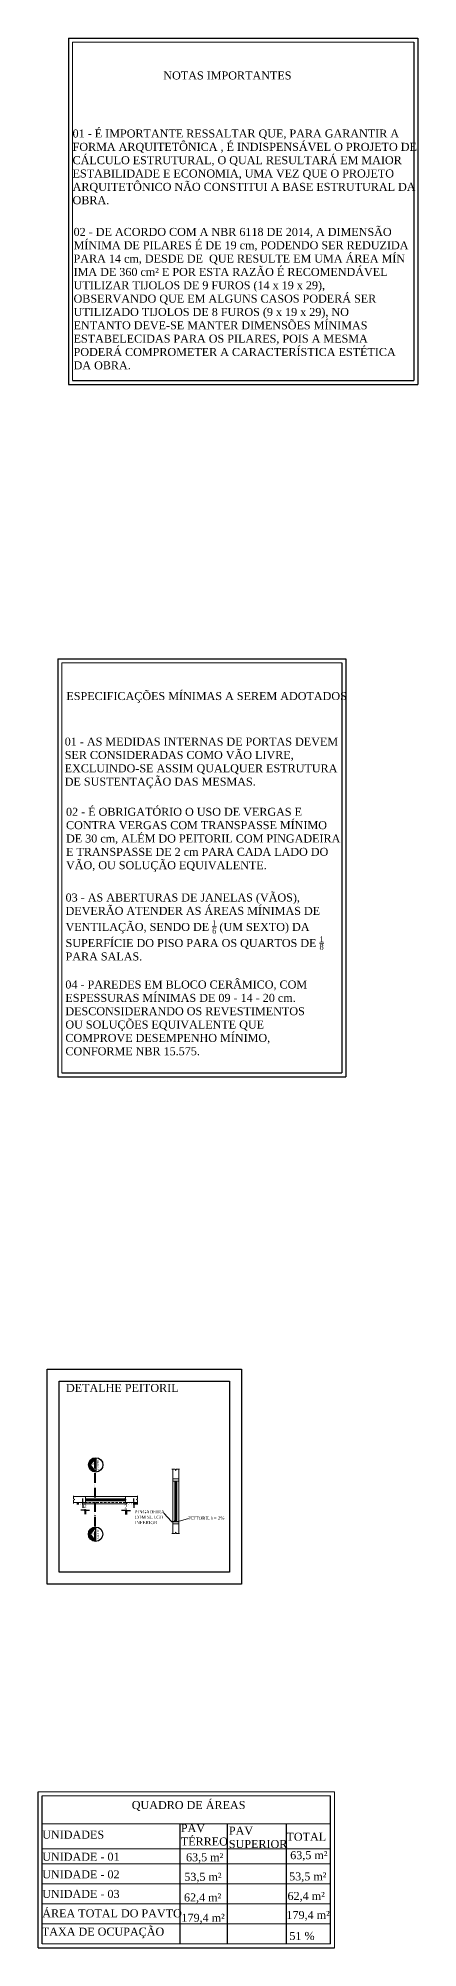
# Model space of a CAD drawing. Header units: centimetres. Extents: x -48696 to 156237, y -5617 to 29024.
# Drawn here: x -10046 to -9099, y -5617 to -845 of the extents above; entities that cross this region are included whole.
import ezdxf

# ---------------------------------------------------------------- set-up
doc = ezdxf.new("R2010")
doc.units = ezdxf.units.CM
doc.linetypes.add('ACAD_ISO06W100', pattern=[36, 24, -3, 0, -3, 0, -3, 0, -3])
doc.linetypes.add('HIDDEN', pattern=[9.525, 6.35, -3.175])
for name, color, linetype in [('01', 1, 'Continuous'), ('ARBOLES', 3, 'Continuous'), ('Fechamento Varanda', 3, 'Continuous'), ('Hachuria - Moveis', 1, 'Continuous'), ('Piso', 55, 'Continuous'), ('PN010', 1, 'Continuous')]:
    doc.layers.add(name, color=color, linetype=linetype)
doc.layers.add('A0 BV', color=7, linetype='Continuous', plot=False)
for name, color, linetype, lineweight in [('Corte Planta', 4, 'ACAD_ISO06W100', 40), ('COTAS', 7, 'Continuous', 0), ('Hachura', 1, 'Continuous', 9), ('Pilares Sub-solo', 7, 'Continuous', 70), ('Pisos Externos', 15, 'Continuous', 9), ('Portas - Janelas', 2, 'Continuous', 20), ('Projeção Janela', 15, 'HIDDEN', 9)]:
    doc.layers.add(name, color=color, linetype=linetype, lineweight=lineweight)
doc.styles.add('Valéria', font='romantic.ttf', dxfattribs={"height": 10})
doc.dimstyles.new('Cota - 50', dxfattribs={"dimtxt": 10, "dimasz": 5, "dimexe": 10, "dimexo": 20, "dimgap": 5, "dimtad": 1, "dimtxsty": 'Valéria', "dimblk": 'DOT', "dimcen": 0, "dimclrd": 12, "dimclre": 12, "dimclrt": 2, "dimazin": 2, "dimtfac": 1, "dimtix": 1, "dimtmove": 0, "dimatfit": 3, "dimldrblk": 'DOT', "dimfxl": 1, "dimarcsym": 0})

# ---------------------------------------------------------------- blocks, each defined once
blk = doc.blocks.new('_Dot')
at = {"color": 0, "linetype": 'ByBlock', "lineweight": -2}
blk.add_line((-0.5, 0), (-1, 0), dxfattribs=at)
at = {"color": 0, "linetype": 'ByBlock', "const_width": 0.5}
blk.add_lwpolyline([(-0.25, 0, 1), (0.25, 0, 1)], format="xyb", close=True, dxfattribs=at)
blk = doc.blocks.new('*D491')
at = {"color": 12, "lineweight": -2, "transparency": 16777216}
for p, q in [((-9934.9, -4523.5), (-9939.9, -4523.5)), ((-9929.9, -4523.5), (-9927.9, -4523.5)), ((-9929.9, -4524.7), (-9929.9, -4533.5)), ((-9927.9, -4524.7), (-9927.9, -4533.5)), ((-9922.9, -4523.5), (-9917.9, -4523.5))]:
    blk.add_line(p, q, dxfattribs=at)
at = {"layer": 'Defpoints', "color": 0, "transparency": 16777216}
for p in [(-9929.9, -4504.7), (-9927.9, -4504.7), (-9927.9, -4523.5)]:
    blk.add_point(p, dxfattribs=at)
at = {"color": 12, "lineweight": -2, "transparency": 16777216, "xscale": 5, "yscale": 5, "zscale": 5}
blk.add_blockref('_Dot', (-9929.9, -4523.5), dxfattribs=at)
at = {"color": 12, "lineweight": -2, "transparency": 16777216, "xscale": 5, "yscale": 5, "zscale": 5, "rotation": 180}
blk.add_blockref('_Dot', (-9927.9, -4523.5), dxfattribs=at)
at = {"color": 2, "transparency": 16777216, "insert": (-9928.9, -4513.5), "char_height": 10, "attachment_point": 5, "style": 'Valéria'}
blk.add_mtext('2', dxfattribs=at)
blk = doc.blocks.new('*D492')
at = {"layer": 'Defpoints', "color": 0, "transparency": 16777216}
for p in [(-9827.9, -4504.8), (-9825.9, -4504.8), (-9825.9, -4524.4)]:
    blk.add_point(p, dxfattribs=at)
at = {"layer": 'Portas - Janelas', "color": 12, "lineweight": -2, "transparency": 16777216}
for p, q in [((-9832.9, -4524.4), (-9837.9, -4524.4)), ((-9827.9, -4524.4), (-9825.9, -4524.4)), ((-9827.9, -4524.8), (-9827.9, -4534.4)), ((-9825.9, -4524.8), (-9825.9, -4534.4)), ((-9820.9, -4524.4), (-9815.9, -4524.4))]:
    blk.add_line(p, q, dxfattribs=at)
at = {"layer": 'Portas - Janelas', "color": 12, "lineweight": -2, "transparency": 16777216, "xscale": 5, "yscale": 5, "zscale": 5}
blk.add_blockref('_Dot', (-9827.9, -4524.4), dxfattribs=at)
at = {"layer": 'Portas - Janelas', "color": 12, "lineweight": -2, "transparency": 16777216, "xscale": 5, "yscale": 5, "zscale": 5, "rotation": 180}
blk.add_blockref('_Dot', (-9825.9, -4524.4), dxfattribs=at)
at = {"layer": 'Portas - Janelas', "color": 2, "transparency": 16777216, "insert": (-9826.9, -4514.4), "char_height": 10, "attachment_point": 5, "style": 'Valéria'}
blk.add_mtext('2', dxfattribs=at)
blk = doc.blocks.new('*D493')
at = {"color": 12, "lineweight": -2, "transparency": 16777216}
for p, q in [((-9949.9, -4504.7), (-9944.6, -4504.7)), ((-9949.9, -4507.7), (-9944.6, -4507.7)), ((-9934.6, -4499.7), (-9934.6, -4494.7)), ((-9934.6, -4504.7), (-9934.6, -4507.7)), ((-9934.6, -4512.7), (-9934.6, -4517.7))]:
    blk.add_line(p, q, dxfattribs=at)
at = {"layer": 'Defpoints', "color": 0, "transparency": 16777216}
for p in [(-9934.6, -4507.7), (-9929.9, -4504.7), (-9929.9, -4507.7)]:
    blk.add_point(p, dxfattribs=at)
at = {"color": 12, "lineweight": -2, "transparency": 16777216, "xscale": 5, "yscale": 5, "zscale": 5}
for p, rotation in [((-9934.6, -4504.7), 270), ((-9934.6, -4507.7), 90)]:
    blk.add_blockref('_Dot', p, dxfattribs=dict(at, rotation=rotation))
at = {"color": 2, "transparency": 16777216, "insert": (-9944.7, -4506.2), "char_height": 10, "attachment_point": 5, "rotation": 90, "style": 'Valéria'}
blk.add_mtext('3', dxfattribs=at)
blk = doc.blocks.new('*D494')
at = {"color": 12, "lineweight": -2, "transparency": 16777216}
for p, q in [((-9807.1, -4499.8), (-9807.1, -4494.8)), ((-9807.1, -4504.8), (-9807.1, -4507.8)), ((-9807.1, -4512.8), (-9807.1, -4517.8)), ((-9805.9, -4504.8), (-9797.1, -4504.8)), ((-9805.9, -4507.8), (-9797.1, -4507.8))]:
    blk.add_line(p, q, dxfattribs=at)
at = {"layer": 'Defpoints', "color": 0, "transparency": 16777216}
for p in [(-9825.9, -4504.8), (-9825.9, -4507.8), (-9807.1, -4507.8)]:
    blk.add_point(p, dxfattribs=at)
at = {"color": 12, "lineweight": -2, "transparency": 16777216, "xscale": 5, "yscale": 5, "zscale": 5}
for p, rotation in [((-9807.1, -4504.8), 270), ((-9807.1, -4507.8), 90)]:
    blk.add_blockref('_Dot', p, dxfattribs=dict(at, rotation=rotation))
at = {"color": 2, "transparency": 16777216, "insert": (-9817.2, -4506.3), "char_height": 10, "attachment_point": 5, "rotation": 90, "style": 'Valéria'}
blk.add_mtext('3', dxfattribs=at)

msp = doc.modelspace()

# ---------------------------------------------------------------- hatches: boundary and pattern name
h = msp.add_hatch(color=2)
h.dxf.hatch_style = 1
h.paths.add_polyline_path([(-9920.24744, -4410.38769, 0.3818407262), (-9904.31758, -4428.20566), (-9904.31758, -4425.81093), (-9916.17959, -4410.3174), (-9904.31758, -4395.27381), (-9904.31758, -4392.56973, 0.3818407262)])
h = msp.add_hatch(color=2)
h.dxf.hatch_style = 1
h.paths.add_polyline_path([(-9904.61238, -4568.57175), (-9904.61238, -4565.86767, 0.3818407262), (-9920.54224, -4583.68563, 0.3818407262), (-9904.61238, -4601.5036), (-9904.61238, -4599.10887), (-9916.4744, -4583.61534)])

# ---------------------------------------------------------------- linework, layer by layer
for p, q in [((-9970.08877, -845.47931), (-9098.65557, -845.47931)), ((-9970.08877, -845.47931), (-9970.08877, -1711.1577)), ((-9098.65557, -845.47931), (-9098.65557, -1711.1577)), ((-9996.768, -2396.26675), (-9278.13263, -2396.26675)), ((-9996.768, -2396.26675), (-9996.768, -3440.8519)), ((-9278.13263, -2396.26675), (-9278.13263, -3440.8519)), ((-9996.768, -3440.8519), (-9278.13263, -3440.8519)), ((-9904.31758, -4395.27381), (-9916.17959, -4410.3174)), ((-9916.17959, -4410.3174), (-9904.31758, -4425.81093)), ((-9904.31758, -4392.45783), (-9904.31758, -4395.27381)), ((-9904.61238, -4568.57175), (-9916.4744, -4583.61534)), ((-9904.61238, -4565.75577), (-9904.61238, -4568.57175)), ((-9916.4744, -4583.61534), (-9904.61238, -4599.10887)), ((-10045.80979, -5617.20587), (-9306.63853, -5617.20587))]:
    msp.add_line(p, q)
msp.add_lwpolyline([(-10023.38396, -4170.95607), (-9538.27881, -4170.95607), (-9538.27881, -4708.95379), (-10023.38396, -4708.95379)], close=True)
msp.add_lwpolyline([(-10045.80979, -5617.20587), (-10045.80979, -5227.20587)])
at = {"layer": '01'}
for p, q in [((-9692.06918, -5307.20587), (-9692.06918, -5607.20587)), ((-9574.66664, -5307.20587), (-9574.66664, -5607.20587)), ((-9427.31124, -5307.20587), (-9427.31124, -5607.20587))]:
    msp.add_line(p, q, dxfattribs=at)
msp.add_lwpolyline([(-9993.38396, -4200.95607), (-9568.27881, -4200.95607), (-9568.27881, -4678.95379), (-9993.38396, -4678.95379)], close=True, dxfattribs=at)
msp.add_lwpolyline([(-10035.80979, -5607.20587), (-10035.80979, -5237.20587)], dxfattribs=at)
at = {"layer": 'A0 BV'}
msp.add_line((-9970.08877, -1711.1577), (-9098.65557, -1711.1577), dxfattribs=at)
at = {"layer": 'ARBOLES'}
for p, q in [((-9902.31758, -4392.45783), (-9902.31758, -4428.31756)), ((-9902.61238, -4565.75577), (-9902.61238, -4601.6155))]:
    msp.add_line(p, q, dxfattribs=at)
for centre in [(-9902.31758, -4410.38769), (-9902.61238, -4583.68563)]:
    msp.add_circle(centre, 17.92986, dxfattribs=at)
at = {"layer": 'Corte Planta'}
msp.add_line((-9904.31758, -4395.27381), (-9904.31758, -4601.39408), dxfattribs=at)
at = {"layer": 'COTAS', "color": 1}
for p, q in [((-9960.08877, -855.47931), (-9108.65557, -855.47931)), ((-9960.08877, -855.47931), (-9960.08877, -1701.1577)), ((-9986.768, -2406.26675), (-9288.13263, -2406.26675)), ((-9986.768, -2406.26675), (-9986.768, -3430.8519)), ((-10035.80979, -5237.20587), (-9316.63853, -5237.20587)), ((-10035.80979, -5307.20587), (-9316.63853, -5307.20587)), ((-10035.80979, -5370.26853), (-9316.63853, -5370.26853)), ((-10035.80979, -5407.20587), (-9316.63853, -5407.20587)), ((-10035.80979, -5457.20587), (-9316.63853, -5457.20587)), ((-10035.80979, -5507.20587), (-9316.63853, -5507.20587)), ((-10035.80979, -5557.20587), (-9316.63853, -5557.20587)), ((-10035.80979, -5607.20587), (-9316.63853, -5607.20587))]:
    msp.add_line(p, q, dxfattribs=at)
at = {"layer": 'COTAS'}
for p in [(-10045.80979, -5227.20587), (-9306.63853, -5617.20587)]:
    msp.add_line(p, (-9306.63853, -5227.20587), dxfattribs=at)
at = {"layer": 'Hachura'}
for p, q in [((-9705.07445, -4451.54649), (-9705.06883, -4453.57365)), ((-9701.57301, -4452.06394), (-9704.57299, -4452.07227)), ((-9704.57299, -4452.07227), (-9704.56883, -4453.57226)), ((-9704.073, -4452.07088), (-9703.79829, -4551.0705)), ((-9702.073, -4452.06533), (-9701.7983, -4551.06495)), ((-9701.57301, -4452.06394), (-9701.56884, -4453.56394)), ((-9701.07444, -4451.54666), (-9701.06885, -4453.56255)), ((-9927.89574, -4499.55046), (-9925.86859, -4499.54483)), ((-9927.89557, -4495.55044), (-9925.87969, -4495.54485)), ((-9927.3783, -4496.04901), (-9925.8783, -4496.04485)), ((-9927.3783, -4496.04901), (-9927.36997, -4499.049)), ((-9927.37691, -4496.54901), (-9828.37729, -4496.2743)), ((-9927.37136, -4498.549), (-9828.37174, -4498.27429)), ((-9927.36997, -4499.049), (-9925.86998, -4499.04483))]:
    msp.add_line(p, q, dxfattribs=at)
at = {"layer": 'Hachuria - Moveis'}
for p, q in [((-9827.89556, -4495.27296), (-9829.88006, -4495.27846)), ((-9828.37868, -4495.7743), (-9829.87867, -4495.77846)), ((-9828.37035, -4498.77429), (-9829.87035, -4498.77845)), ((-9827.89573, -4499.27297), (-9829.86896, -4499.27845)), ((-9828.37868, -4495.7743), (-9828.37035, -4498.77429)), ((-9704.79697, -4551.54651), (-9704.80245, -4549.57328)), ((-9704.29829, -4551.07189), (-9704.30245, -4549.57189)), ((-9701.2983, -4551.06356), (-9704.29829, -4551.07189)), ((-9701.2983, -4551.06356), (-9701.30246, -4549.56357)), ((-9700.79696, -4551.54668), (-9700.80246, -4549.56218))]:
    msp.add_line(p, q, dxfattribs=at)
at = {"layer": 'Piso'}
for p, q in [((-9705.06883, -4453.57365), (-9704.80245, -4549.57328)), ((-9704.56883, -4453.57226), (-9704.30245, -4549.57189)), ((-9701.56884, -4453.56394), (-9701.30246, -4549.56357)), ((-9701.06885, -4453.56255), (-9700.80246, -4549.56218)), ((-9925.87969, -4495.54485), (-9829.88006, -4495.27846)), ((-9925.8783, -4496.04485), (-9829.87867, -4495.77846)), ((-9925.86998, -4499.04483), (-9829.87035, -4498.77845)), ((-9925.86859, -4499.54483), (-9829.86896, -4499.27845))]:
    msp.add_line(p, q, dxfattribs=at)
at = {"layer": 'Pisos Externos'}
for p, q in [((-9713.29693, -4551.54168), (-9732.12715, -4531.50437)), ((-9696.31006, -4552.05092), (-9670.68715, -4544.71357))]:
    msp.add_line(p, q, dxfattribs=at)
at = {"layer": 'PN010'}
for p, q in [((-9108.65557, -855.47931), (-9108.65557, -1701.1577)), ((-9960.08877, -1701.1577), (-9108.65557, -1701.1577)), ((-9288.13263, -2406.26675), (-9288.13263, -3430.8519)), ((-9986.768, -3430.8519), (-9288.13263, -3430.8519))]:
    msp.add_line(p, q, dxfattribs=at)
at = {"layer": 'PN010', "color": 1}
msp.add_line((-9316.63853, -5607.20587), (-9316.63853, -5237.20587), dxfattribs=at)
at = {"layer": 'Portas - Janelas'}
for p, q in [((-9710.25913, -4421.54691), (-9712.25913, -4421.54198)), ((-9710.26785, -4451.54256), (-9710.25913, -4421.54256)), ((-9704.07754, -4421.54691), (-9710.25913, -4421.54691)), ((-9702.86673, -4424.60863), (-9704.07754, -4421.54691)), ((-9700.84872, -4421.54691), (-9702.86673, -4424.60863)), ((-9695.29139, -4421.54691), (-9700.84872, -4421.54691)), ((-9695.29693, -4551.54691), (-9695.29139, -4421.54691)), ((-9695.29139, -4421.54691), (-9693.29139, -4421.547)), ((-9710.29693, -4551.54627), (-9710.29267, -4451.54627)), ((-9695.29267, -4451.54691), (-9710.26785, -4451.54256)), ((-9695.29092, -4445.54691), (-9710.26611, -4445.54256)), ((-9957.89533, -4504.73513), (-9957.90026, -4506.73513)), ((-9927.89968, -4504.74386), (-9957.89968, -4504.73513)), ((-9957.89533, -4489.76739), (-9957.89524, -4487.76739)), ((-9827.89533, -4489.77294), (-9957.89533, -4489.76739)), ((-9957.89533, -4489.76739), (-9957.89533, -4495.32472)), ((-9957.89533, -4495.32472), (-9954.83361, -4497.34273)), ((-9954.83361, -4497.34273), (-9957.89533, -4498.55354)), ((-9957.89533, -4498.55354), (-9957.89533, -4504.73513)), ((-9929.89597, -4504.74328), (-9929.89597, -4507.76859)), ((-9929.89597, -4507.74328), (-9825.89597, -4507.74328)), ((-9927.89533, -4489.76867), (-9927.89968, -4504.74386)), ((-9827.89533, -4489.77294), (-9827.89969, -4504.77294)), ((-9827.89969, -4504.77294), (-9797.89969, -4504.78166)), ((-9827.89533, -4489.77294), (-9797.89533, -4489.78166)), ((-9825.89597, -4504.77294), (-9825.89597, -4507.74328)), ((-9797.89533, -4495.33899), (-9800.95705, -4497.357)), ((-9800.95705, -4497.357), (-9797.89533, -4498.5678)), ((-9797.89533, -4504.7494), (-9797.90027, -4506.78166)), ((-9797.89533, -4489.78166), (-9797.89475, -4487.78166)), ((-9797.89533, -4489.78166), (-9797.89533, -4495.33899)), ((-9797.89533, -4498.5678), (-9797.89533, -4504.7494)), ((-9713.29693, -4551.54168), (-9713.29722, -4552.54168)), ((-9695.29722, -4552.54691), (-9713.29722, -4552.54168)), ((-9695.29693, -4551.54691), (-9713.29693, -4551.54168)), ((-9710.29722, -4552.54255), (-9710.30566, -4581.54255)), ((-9695.29868, -4557.54691), (-9710.29868, -4557.54255)), ((-9710.29693, -4551.54255), (-9710.29693, -4551.54627)), ((-9702.881, -4578.48519), (-9704.0918, -4581.54691)), ((-9700.86299, -4581.54691), (-9702.881, -4578.48519)), ((-9695.29693, -4551.54691), (-9695.30566, -4581.54691)), ((-9710.2734, -4581.54691), (-9712.30566, -4581.54197)), ((-9704.0918, -4581.54691), (-9710.2734, -4581.54691)), ((-9695.30566, -4581.54691), (-9700.86299, -4581.54691)), ((-9695.30566, -4581.54691), (-9693.30566, -4581.54749))]:
    msp.add_line(p, q, dxfattribs=at)
at = {"layer": 'Projeção Janela'}
msp.add_line((-9827.89597, -4504.77294), (-9927.89597, -4504.76867), dxfattribs=at)

# ---------------------------------------------------------------- texts
at = {"layer": 'COTAS', "color": 1, "char_height": 20, "attachment_point": 1, "style": 'Valéria'}
for s, width, heights, insert in [('02 - DE ACORDO COM A NBR 6118 DE 2014, A DIMENSÃO MÍNIMA DE PILARES É DE 19 cm, PODENDO SER REDUZIDA PARA 14 cm, DESDE DE  QUE RESULTE EM UMA ÁREA MÍN\\PIMA DE 360 cm² E POR ESTA RAZÃO É RECOMENDÁVEL UTILIZAR TIJOLOS DE 9 FUROS (14 x 19 x 29), OBSERVANDO QUE EM ALGUNS CASOS PODERÁ SER UTILIZADO TIJOLOS DE 8 FUROS (9 x 19 x 29), NO ENTANTO DEVE-SE MANTER DIMENSÕES MÍNIMAS ESTABELECIDAS PARA OS PILARES, POIS A MESMA PODERÁ COMPROMETER A CARACTERÍSTICA ESTÉTICA DA OBRA.', 834.3882828, [423.86104], (-9957.60036, -1319.53216)), ('02 - É OBRIGATÓRIO O USO DE VERGAS E CONTRA VERGAS COM TRANSPASSE MÍNIMO DE 30 cm, ALÉM DO PEITORIL COM PINGADEIRA E TRANSPASSE DE 2 cm PARA CADA LADO DO VÃO, OU SOLUÇÃO EQUIVALENTE.', 685.0227432, [224.45231], (-9976.48644, -2768.58792)), ('\\A1;03 - AS ABERTURAS DE JANELAS (VÃOS), DEVERÃO ATENDER AS ÁREAS MÍNIMAS DE VENTILAÇÃO, SENDO DE {\\H0.7x;\\S1/6;} (UM SEXTO) DA SUPERFÍCIE DO PISO PARA OS QUARTOS DE {\\H0.7x;\\S1/8;} PARA SALAS.', 642.7758717, [179.26564], (-9977.56843, -2982.74742)), ('04 - PAREDES EM BLOCO CERÂMICO, COM ESPESSURAS MÍNIMAS DE 09 - 14 - 20 cm. DESCONSIDERANDO OS REVESTIMENTOS OU SOLUÇÕES EQUIVALENTE QUE COMPROVE DESEMPENHO MÍNIMO, CONFORME NBR 15.575.', 614.0770639, [265.61206], (-9978.10324, -3200.16853)), ('UNIDADE - 01', 389.9735637, [58.3481], (-10035.80979, -5379.58937)), ('UNIDADE - 02', 283.9727043, [34.33025], (-10035.80979, -5423.64764)), ('UNIDADE - 03', 290.5998705, [49.36293], (-10035.80979, -5472.47944)), ('ÁREA TOTAL DO PAVTO', 515.9931576, [54.68129], (-10035.72456, -5521.04271)), ('TAXA DE OCUPAÇÃO', 460.4241906, [43.22786], (-10036.7968, -5566.79279))]:
    msp.add_mtext_dynamic_manual_height_columns(s, width=width, gutter_width=50, heights=heights, dxfattribs=dict(at, insert=insert))
at = {"layer": 'Fechamento Varanda', "char_height": 5, "attachment_point": 1, "rotation": 89.11387079, "style": 'Valéria'}
for s, insert in [('\\A1;A', (-9910.67929, -4411.48558)), ('CORTE', (-9899.17576, -4422.53588)), ('\\A1;A', (-9910.46509, -4585.61868)), ('CORTE', (-9899.47056, -4595.83382))]:
    msp.add_mtext(s, dxfattribs=dict(at, insert=insert))
at = {"layer": 'Pilares Sub-solo', "color": 7, "attachment_point": 1, "style": 'Valéria'}
for s, width, heights, insert, char_height in [('\\pxi1.1899;{\\C1;NOTAS IMPORTANTES}', 1565.5593968, [48.54125], (-9757.37303, -928.54643), 20), ('{\\C1;01 - É IMPORTANTE RESSALTAR QUE, PARA GARANTIR A FORMA ARQUITETÔNICA , É INDISPENSÁVEL O PROJETO DE CÁLCULO ESTRUTURAL, O QUAL RESULTARÁ EM MAIOR ESTABILIDADE E ECONOMIA, UMA VEZ QUE O PROJETO ARQUITETÔNICO NÃO CONSTITUI A BASE ESTRUTURAL DA OBRA. }', 876.5273769, [266.08216], (-9960.08877, -1073.6065), 20), ('\\pxi1.1899;{\\C1;ESPECIFICAÇÕES MÍNIMAS A SEREM ADOTADOS}', 1565.5593968, [48.54125], (-9999.4192, -2479.33387), 20), ('{\\C1;01 - AS MEDIDAS INTERNAS DE PORTAS DEVEM SER CONSIDERADAS COMO VÃO LIVRE, EXCLUINDO-SE ASSIM QUALQUER ESTRUTURA DE SUSTENTAÇÃO DAS MESMAS.}', 687.9303276, [145.97094], (-9979.73817, -2593.18433), 20), ('{\\C1;DETALHE PEITORIL}', 862.6966509, [9.00998], (-9976.58884, -4208.21754), 20), ('{\\C1;PINGADEIRA COM SULCO INFERIOR}', 89.0003724, [81.18478], (-9805.18882, -4523.85446), 8), ('{\\C1;PEITORIL i = 2%}', 862.6966509, [9.00998], (-9671.28165, -4539.41744), 8), ('\\pxi1.1899;{\\C1;QUADRO DE ÁREAS}', 1565.5593968, [48.54125], (-9836.1731, -5250.36845), 20), ('{\\C1;UNIDADES}', 332.1701288, [2.53122], (-10035.80979, -5324.39243), 20), ('{\\C1;PAV TÉRREO}', 116.6369864, [63.92441], (-9689.99048, -5308.20254), 20), ('{\\C1;PAV SUPERIOR}', 145.4732083, [65.40574], (-9570.10076, -5314.497), 20), ('{\\C1;TOTAL }', 99.1192965, [12.25803], (-9426.26192, -5329.57309), 20), ('{\\C1;63,5 m²}', 275.5719754, [36.25185], (-9677.08573, -5380.89169), 20), ('{\\C1;63,5 m²}', 275.5719754, [36.25185], (-9416.9686, -5375.66959), 20), ('{\\C1;53,5 m²}', 275.5719754, [36.25185], (-9681.36366, -5429.76066), 20), ('{\\C1;53,5 m²}', 275.5719754, [36.25185], (-9419.61289, -5428.75799), 20), ('{\\C1;62,4 m²}', 275.5719754, [36.25185], (-9682.0458, -5481.37947), 20), ('{\\C1;62,4 m²}', 275.5719754, [36.25185], (-9423.63991, -5477.62747), 20), ('{\\C1;179,4 m²}', 275.5719754, [36.25185], (-9688.44664, -5532.22949), 20), ('{\\C1;179,4 m²}', 275.5719754, [36.25185], (-9426.38764, -5525.08775), 20), ('{\\C1;51 %}', 275.5719754, [36.25185], (-9419.0206, -5577.58289), 20)]:
    msp.add_mtext_dynamic_manual_height_columns(s, width=width, gutter_width=50, heights=heights, dxfattribs=dict(at, insert=insert, char_height=char_height))

# ---------------------------------------------------------------- dimensions: what is measured, and where the dimension line sits
for base, p1, p2, picture, middle in [((-9934.60192, -4507.74328), (-9929.89597, -4504.74328), (-9929.89597, -4507.74328), '*D493', (-9944.70547, -4506.24328)), ((-9807.07495, -4507.77294), (-9825.89597, -4504.77352), (-9825.89597, -4507.77294), '*D494', (-9817.1785, -4506.27323))]:
    dim = msp.add_linear_dim(base=base, p1=p1, p2=p2, angle=90, dimstyle='Cota - 50')
    dim.commit()
    dim.dimension.update_dxf_attribs({"geometry": picture, "text_midpoint": middle})
dim = msp.add_linear_dim(base=(-9927.89968, -4523.51249), p1=(-9929.89597, -4504.74328), p2=(-9927.89968, -4504.74328), dimstyle='Cota - 50')
dim.commit()
dim.dimension.update_dxf_attribs({"geometry": '*D491', "text_midpoint": (-9928.89782, -4513.51249)})
at = {"layer": 'Portas - Janelas'}
dim = msp.add_linear_dim(base=(-9825.89597, -4524.41335), p1=(-9827.89969, -4504.77294), p2=(-9825.89597, -4504.77352), dimstyle='Cota - 50', dxfattribs=at)
dim.commit()
dim.dimension.update_dxf_attribs({"geometry": '*D492', "text_midpoint": (-9826.89783, -4514.41335)})

doc.saveas('drawing.dxf')
